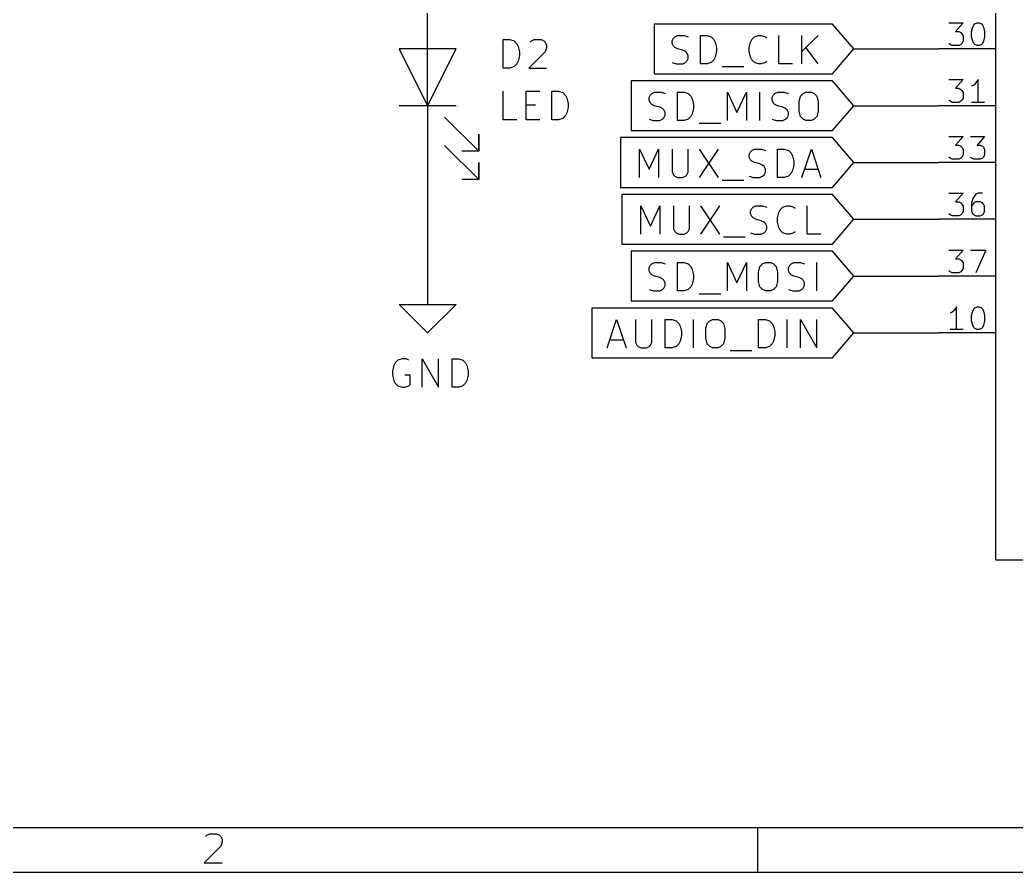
# Model space of a CAD drawing. Extents: x 0.4 to 16.1, y -11.3 to -0.4.
# Drawn here: x 3.032 to 4.786, y -11.299 to -9.799 of the extents above; entities that cross this region are included whole.
import ezdxf

# ---------------------------------------------------------------- set-up
doc = ezdxf.new("R2010")
doc.units = 0
doc.header["$MEASUREMENT"] = 0
for name, color, linetype in [('BLUE4', 5, 'CONTINUOUS'), ('BROWN2', 54, 'CONTINUOUS'), ('MAGENTA2', 6, 'CONTINUOUS'), ('MAGENTA3', 221, 'CONTINUOUS')]:
    doc.layers.add(name, color=color, linetype=linetype)

msp = doc.modelspace()

# ---------------------------------------------------------------- linework, layer by layer
at = {"layer": 'BLUE4', "linetype": 'CONTINUOUS'}
for p, q in [((4.66762, -9.80409), (4.69238, -9.80409)), ((4.69238, -9.80409), (4.67905, -9.81933)), ((4.70762, -9.81933), (4.70952, -9.81171)), ((4.70952, -9.81171), (4.71143, -9.8079)), ((4.71143, -9.8079), (4.71333, -9.806)), ((4.71333, -9.806), (4.71714, -9.80409)), ((4.71714, -9.80409), (4.72095, -9.80409)), ((4.72095, -9.80409), (4.72476, -9.806)), ((4.72476, -9.806), (4.72667, -9.8079)), ((4.72667, -9.8079), (4.72857, -9.81171)), ((4.72857, -9.81171), (4.73047, -9.81933)), ((4.67905, -9.81933), (4.68476, -9.81933)), ((4.68476, -9.81933), (4.68857, -9.82124)), ((4.68857, -9.82124), (4.69047, -9.82314)), ((4.69047, -9.82314), (4.69238, -9.82695)), ((4.69238, -9.83647), (4.69047, -9.84028)), ((4.69238, -9.82695), (4.69238, -9.83647)), ((4.70762, -9.82885), (4.70762, -9.81933)), ((4.70952, -9.83647), (4.70762, -9.82885)), ((4.71143, -9.84028), (4.70952, -9.83647)), ((4.72857, -9.83647), (4.72667, -9.84028)), ((4.73047, -9.82885), (4.72857, -9.83647)), ((4.73047, -9.81933), (4.73047, -9.82885)), ((4.66952, -9.84219), (4.66762, -9.84028)), ((4.67333, -9.84409), (4.66952, -9.84219)), ((4.68476, -9.84409), (4.67333, -9.84409)), ((4.68857, -9.84219), (4.68476, -9.84409)), ((4.69047, -9.84028), (4.68857, -9.84219)), ((4.71333, -9.84219), (4.71143, -9.84028)), ((4.71714, -9.84409), (4.71333, -9.84219)), ((4.72095, -9.84409), (4.71714, -9.84409)), ((4.72476, -9.84219), (4.72095, -9.84409)), ((4.72667, -9.84028), (4.72476, -9.84219)), ((4.66762, -9.90409), (4.69238, -9.90409)), ((4.69238, -9.90409), (4.67905, -9.91933)), ((4.71905, -9.90409), (4.71524, -9.90981)), ((4.71905, -9.94409), (4.71905, -9.90409)), ((4.67905, -9.91933), (4.68476, -9.91933)), ((4.68476, -9.91933), (4.68857, -9.92124)), ((4.68857, -9.92124), (4.69047, -9.92314)), ((4.69047, -9.92314), (4.69238, -9.92695)), ((4.71143, -9.91362), (4.70762, -9.91552)), ((4.71524, -9.90981), (4.71143, -9.91362)), ((4.66952, -9.94219), (4.66762, -9.94028)), ((4.69047, -9.94028), (4.68857, -9.94219)), ((4.69238, -9.93647), (4.69047, -9.94028)), ((4.69238, -9.92695), (4.69238, -9.93647)), ((4.67333, -9.94409), (4.66952, -9.94219)), ((4.68476, -9.94409), (4.67333, -9.94409)), ((4.68857, -9.94219), (4.68476, -9.94409)), ((4.73047, -9.94409), (4.70762, -9.94409)), ((4.66762, -10.0041), (4.69238, -10.0041)), ((4.69238, -10.0041), (4.67905, -10.0193)), ((4.70571, -10.0041), (4.73047, -10.0041)), ((4.73047, -10.0041), (4.71714, -10.0193)), ((4.67905, -10.0193), (4.68476, -10.0193)), ((4.68476, -10.0193), (4.68857, -10.0212)), ((4.68857, -10.0212), (4.69047, -10.0231)), ((4.69047, -10.0231), (4.69238, -10.0269)), ((4.69238, -10.0269), (4.69238, -10.0365)), ((4.71714, -10.0193), (4.72285, -10.0193)), ((4.72285, -10.0193), (4.72667, -10.0212)), ((4.72667, -10.0212), (4.72857, -10.0231)), ((4.72857, -10.0231), (4.73047, -10.0269)), ((4.73047, -10.0269), (4.73047, -10.0365)), ((4.66952, -10.0422), (4.66762, -10.0403)), ((4.67333, -10.0441), (4.66952, -10.0422)), ((4.68476, -10.0441), (4.67333, -10.0441)), ((4.68857, -10.0422), (4.68476, -10.0441)), ((4.69047, -10.0403), (4.68857, -10.0422)), ((4.69238, -10.0365), (4.69047, -10.0403)), ((4.70762, -10.0422), (4.70571, -10.0403)), ((4.71143, -10.0441), (4.70762, -10.0422)), ((4.72285, -10.0441), (4.71143, -10.0441)), ((4.72667, -10.0422), (4.72285, -10.0441)), ((4.72857, -10.0403), (4.72667, -10.0422)), ((4.73047, -10.0365), (4.72857, -10.0403)), ((4.66762, -10.1041), (4.69238, -10.1041)), ((4.69238, -10.1041), (4.67905, -10.1193)), ((4.70952, -10.1136), (4.70762, -10.1212)), ((4.71333, -10.1079), (4.70952, -10.1136)), ((4.71524, -10.106), (4.71333, -10.1079)), ((4.71905, -10.1041), (4.71524, -10.106)), ((4.72667, -10.1041), (4.71905, -10.1041)), ((4.67905, -10.1193), (4.68476, -10.1193)), ((4.68476, -10.1193), (4.68857, -10.1212)), ((4.68857, -10.1212), (4.69047, -10.1231)), ((4.69047, -10.1231), (4.69238, -10.1269)), ((4.69238, -10.1269), (4.69238, -10.1365)), ((4.70762, -10.1212), (4.70762, -10.1365)), ((4.70952, -10.1231), (4.70762, -10.1269)), ((4.71143, -10.1212), (4.70952, -10.1231)), ((4.71524, -10.1193), (4.71143, -10.1212)), ((4.72285, -10.1193), (4.71524, -10.1193)), ((4.72667, -10.1212), (4.72285, -10.1193)), ((4.72857, -10.1231), (4.72667, -10.1212)), ((4.73047, -10.1269), (4.72857, -10.1231)), ((4.73047, -10.1365), (4.73047, -10.1269)), ((4.66952, -10.1422), (4.66762, -10.1403)), ((4.67333, -10.1441), (4.66952, -10.1422)), ((4.68476, -10.1441), (4.67333, -10.1441)), ((4.68857, -10.1422), (4.68476, -10.1441)), ((4.69047, -10.1403), (4.68857, -10.1422)), ((4.69238, -10.1365), (4.69047, -10.1403)), ((4.70762, -10.1365), (4.70952, -10.1403)), ((4.70952, -10.1403), (4.71143, -10.1422)), ((4.71143, -10.1422), (4.71524, -10.1441)), ((4.71524, -10.1441), (4.72285, -10.1441)), ((4.72285, -10.1441), (4.72667, -10.1422)), ((4.72667, -10.1422), (4.72857, -10.1403)), ((4.72857, -10.1403), (4.73047, -10.1365)), ((4.66762, -10.2041), (4.69238, -10.2041)), ((4.69238, -10.2041), (4.67905, -10.2193)), ((4.70571, -10.2041), (4.73238, -10.2041)), ((4.73238, -10.2041), (4.71524, -10.2441)), ((4.67905, -10.2193), (4.68476, -10.2193)), ((4.68476, -10.2193), (4.68857, -10.2212)), ((4.68857, -10.2212), (4.69047, -10.2231)), ((4.69047, -10.2231), (4.69238, -10.2269)), ((4.69238, -10.2365), (4.69047, -10.2403)), ((4.69238, -10.2269), (4.69238, -10.2365)), ((4.66952, -10.2422), (4.66762, -10.2403)), ((4.67333, -10.2441), (4.66952, -10.2422)), ((4.68476, -10.2441), (4.67333, -10.2441)), ((4.68857, -10.2422), (4.68476, -10.2441)), ((4.69047, -10.2403), (4.68857, -10.2422)), ((4.67714, -10.3098), (4.67333, -10.3136)), ((4.68095, -10.3041), (4.67714, -10.3098)), ((4.68095, -10.3441), (4.68095, -10.3041)), ((4.70952, -10.3117), (4.71143, -10.3079)), ((4.71143, -10.3079), (4.71333, -10.306)), ((4.71333, -10.306), (4.71714, -10.3041)), ((4.71714, -10.3041), (4.72095, -10.3041)), ((4.72095, -10.3041), (4.72476, -10.306)), ((4.72476, -10.306), (4.72667, -10.3079)), ((4.72667, -10.3079), (4.72857, -10.3117)), ((4.67333, -10.3136), (4.66952, -10.3155)), ((4.70762, -10.3193), (4.70952, -10.3117)), ((4.70762, -10.3289), (4.70762, -10.3193)), ((4.72857, -10.3117), (4.73047, -10.3193)), ((4.73047, -10.3193), (4.73047, -10.3289)), ((4.69238, -10.3441), (4.66952, -10.3441)), ((4.70952, -10.3365), (4.70762, -10.3289)), ((4.71143, -10.3403), (4.70952, -10.3365)), ((4.71333, -10.3422), (4.71143, -10.3403)), ((4.71714, -10.3441), (4.71333, -10.3422)), ((4.72095, -10.3441), (4.71714, -10.3441)), ((4.72476, -10.3422), (4.72095, -10.3441)), ((4.72667, -10.3403), (4.72476, -10.3422)), ((4.72857, -10.3365), (4.72667, -10.3403)), ((4.73047, -10.3289), (4.72857, -10.3365))]:
    msp.add_line(p, q, dxfattribs=at)
at = {"layer": 'BROWN2', "linetype": 'CONTINUOUS'}
for p, q in [((4.75, -10.75), (4.75, -8.35)), ((3.75, -9.85), (3.75, -9.75)), ((4.4625, -9.80624), (4.1488, -9.80624)), ((4.1488, -9.80624), (4.1488, -9.85)), ((4.5, -9.85), (4.4625, -9.80624)), ((4.1802, -9.83572), (4.18259, -9.83095)), ((4.1802, -9.84048), (4.1802, -9.83572)), ((4.18259, -9.83095), (4.18497, -9.82857)), ((4.18497, -9.82857), (4.18973, -9.82619)), ((4.18973, -9.82619), (4.20163, -9.82619)), ((4.20163, -9.82619), (4.20878, -9.82857)), ((4.2302, -9.87619), (4.2302, -9.82619)), ((4.2302, -9.82619), (4.24211, -9.82619)), ((4.24211, -9.82619), (4.24925, -9.82857)), ((4.24925, -9.82857), (4.25402, -9.83333)), ((4.25402, -9.83333), (4.2564, -9.8381)), ((4.3183, -9.8381), (4.32068, -9.83333)), ((4.32068, -9.83333), (4.32544, -9.82857)), ((4.32544, -9.82857), (4.33259, -9.82619)), ((4.33259, -9.82619), (4.33735, -9.82619)), ((4.33735, -9.82619), (4.34449, -9.82857)), ((4.34449, -9.82857), (4.34687, -9.83095)), ((4.3683, -9.87619), (4.3683, -9.82619)), ((4.40878, -9.87619), (4.40878, -9.82619)), ((4.43735, -9.82619), (4.40878, -9.85476)), ((3.8, -9.85), (3.7, -9.85)), ((3.7, -9.85), (3.75, -9.95)), ((3.75, -9.95), (3.75, -9.85)), ((3.75, -9.95), (3.8, -9.85)), ((4.1488, -9.85), (4.1488, -9.89376)), ((4.18259, -9.84524), (4.1802, -9.84048)), ((4.18497, -9.84762), (4.18259, -9.84524)), ((4.18973, -9.85), (4.18497, -9.84762)), ((4.19925, -9.85238), (4.18973, -9.85)), ((4.20402, -9.85476), (4.19925, -9.85238)), ((4.2564, -9.8381), (4.25878, -9.84762)), ((4.25878, -9.84762), (4.25878, -9.85476)), ((4.31592, -9.84762), (4.3183, -9.8381)), ((4.31592, -9.85476), (4.31592, -9.84762)), ((4.43735, -9.87619), (4.41592, -9.84762)), ((4.4625, -9.89376), (4.5, -9.85)), ((4.75, -9.85), (4.65, -9.85)), ((4.2064, -9.85715), (4.20402, -9.85476)), ((4.20402, -9.87381), (4.2064, -9.87143)), ((4.20878, -9.86191), (4.2064, -9.85715)), ((4.2064, -9.87143), (4.20878, -9.86667)), ((4.20878, -9.86667), (4.20878, -9.86191)), ((4.25402, -9.86905), (4.24925, -9.87381)), ((4.2564, -9.86429), (4.25402, -9.86905)), ((4.25878, -9.85476), (4.2564, -9.86429)), ((4.3183, -9.86429), (4.31592, -9.85476)), ((4.32068, -9.86905), (4.3183, -9.86429)), ((4.32544, -9.87381), (4.32068, -9.86905)), ((4.34687, -9.87143), (4.34449, -9.87381)), ((4.1802, -9.87381), (4.18735, -9.87619)), ((4.18735, -9.87619), (4.19925, -9.87619)), ((4.19925, -9.87619), (4.20402, -9.87381)), ((4.24211, -9.87619), (4.2302, -9.87619)), ((4.24925, -9.87381), (4.24211, -9.87619)), ((4.2683, -9.88095), (4.3064, -9.88095)), ((4.33259, -9.87619), (4.32544, -9.87381)), ((4.33735, -9.87619), (4.33259, -9.87619)), ((4.34449, -9.87381), (4.33735, -9.87619)), ((4.39211, -9.87619), (4.3683, -9.87619)), ((4.4625, -9.90624), (4.10832, -9.90624)), ((4.10832, -9.90624), (4.10832, -9.95)), ((4.1488, -9.89376), (4.4625, -9.89376)), ((4.5, -9.95), (4.4625, -9.90624)), ((4.13973, -9.93572), (4.14211, -9.93095)), ((4.13973, -9.94048), (4.13973, -9.93572)), ((4.14211, -9.94524), (4.13973, -9.94048)), ((4.14211, -9.93095), (4.14449, -9.92857)), ((4.14449, -9.92857), (4.14925, -9.92619)), ((4.14925, -9.92619), (4.16116, -9.92619)), ((4.16116, -9.92619), (4.1683, -9.92857)), ((4.18973, -9.97619), (4.18973, -9.92619)), ((4.18973, -9.92619), (4.20163, -9.92619)), ((4.20163, -9.92619), (4.20878, -9.92857)), ((4.20878, -9.92857), (4.21354, -9.93333)), ((4.21354, -9.93333), (4.21592, -9.9381)), ((4.21592, -9.9381), (4.2183, -9.94762)), ((4.27782, -9.97619), (4.27782, -9.92619)), ((4.27782, -9.92619), (4.29449, -9.96191)), ((4.29449, -9.96191), (4.31116, -9.92619)), ((4.31116, -9.92619), (4.31116, -9.97619)), ((4.33497, -9.97619), (4.33497, -9.92619)), ((4.3564, -9.93572), (4.35878, -9.93095)), ((4.3564, -9.94048), (4.3564, -9.93572)), ((4.35878, -9.94524), (4.3564, -9.94048)), ((4.35878, -9.93095), (4.36116, -9.92857)), ((4.36116, -9.92857), (4.36592, -9.92619)), ((4.36592, -9.92619), (4.37782, -9.92619)), ((4.37782, -9.92619), (4.38497, -9.92857)), ((4.40402, -9.94286), (4.4064, -9.93333)), ((4.4064, -9.93333), (4.41116, -9.92857)), ((4.41116, -9.92857), (4.41592, -9.92619)), ((4.41592, -9.92619), (4.42544, -9.92619)), ((4.42544, -9.92619), (4.4302, -9.92857)), ((4.4302, -9.92857), (4.43497, -9.93333)), ((4.43497, -9.93333), (4.43735, -9.94286)), ((3.8, -9.95), (3.7, -9.95)), ((3.75, -9.95), (3.75, -10.05)), ((4.10832, -9.95), (4.10832, -9.99376)), ((4.14449, -9.94762), (4.14211, -9.94524)), ((4.14925, -9.95), (4.14449, -9.94762)), ((4.15878, -9.95238), (4.14925, -9.95)), ((4.16354, -9.95476), (4.15878, -9.95238)), ((4.16592, -9.95715), (4.16354, -9.95476)), ((4.1683, -9.96191), (4.16592, -9.95715)), ((4.2183, -9.95476), (4.21592, -9.96429)), ((4.2183, -9.94762), (4.2183, -9.95476)), ((4.36116, -9.94762), (4.35878, -9.94524)), ((4.36592, -9.95), (4.36116, -9.94762)), ((4.37544, -9.95238), (4.36592, -9.95)), ((4.3802, -9.95476), (4.37544, -9.95238)), ((4.38259, -9.95715), (4.3802, -9.95476)), ((4.38497, -9.96191), (4.38259, -9.95715)), ((4.40402, -9.95952), (4.40402, -9.94286)), ((4.43735, -9.94286), (4.43735, -9.95952)), ((4.4625, -9.99376), (4.5, -9.95)), ((4.75, -9.95), (4.65, -9.95)), ((3.78, -9.97), (3.84, -10.03)), ((4.13973, -9.97381), (4.14687, -9.97619)), ((4.14687, -9.97619), (4.15878, -9.97619)), ((4.15878, -9.97619), (4.16354, -9.97381)), ((4.16354, -9.97381), (4.16592, -9.97143)), ((4.16592, -9.97143), (4.1683, -9.96667)), ((4.1683, -9.96667), (4.1683, -9.96191)), ((4.20163, -9.97619), (4.18973, -9.97619)), ((4.20878, -9.97381), (4.20163, -9.97619)), ((4.21354, -9.96905), (4.20878, -9.97381)), ((4.21592, -9.96429), (4.21354, -9.96905)), ((4.3564, -9.97381), (4.36354, -9.97619)), ((4.36354, -9.97619), (4.37544, -9.97619)), ((4.37544, -9.97619), (4.3802, -9.97381)), ((4.3802, -9.97381), (4.38259, -9.97143)), ((4.38259, -9.97143), (4.38497, -9.96667)), ((4.38497, -9.96667), (4.38497, -9.96191)), ((4.4064, -9.96905), (4.40402, -9.95952)), ((4.41116, -9.97381), (4.4064, -9.96905)), ((4.41592, -9.97619), (4.41116, -9.97381)), ((4.42544, -9.97619), (4.41592, -9.97619)), ((4.4302, -9.97381), (4.42544, -9.97619)), ((4.43497, -9.96905), (4.4302, -9.97381)), ((4.43735, -9.95952), (4.43497, -9.96905)), ((4.10832, -9.99376), (4.4625, -9.99376)), ((4.22782, -9.98095), (4.26592, -9.98095)), ((3.84, -10.03), (3.84, -10)), ((3.84, -10), (3.84, -10.03)), ((4.4625, -10.0062), (4.08927, -10.0062)), ((4.08927, -10.0062), (4.08927, -10.05)), ((4.5, -10.05), (4.4625, -10.0062)), ((3.78, -10.02), (3.84, -10.08)), ((4.12306, -10.0762), (4.12306, -10.0262)), ((4.12306, -10.0262), (4.13973, -10.0619)), ((4.13973, -10.0619), (4.1564, -10.0262)), ((4.1564, -10.0262), (4.1564, -10.0762)), ((4.1802, -10.0262), (4.1802, -10.0667)), ((4.20878, -10.0667), (4.20878, -10.0262)), ((4.22782, -10.0262), (4.26116, -10.0762)), ((4.26116, -10.0262), (4.22782, -10.0762)), ((4.3183, -10.031), (4.32068, -10.0286)), ((4.32068, -10.0286), (4.32544, -10.0262)), ((4.32544, -10.0262), (4.33735, -10.0262)), ((4.33735, -10.0262), (4.34449, -10.0286)), ((4.36592, -10.0762), (4.36592, -10.0262)), ((4.36592, -10.0262), (4.37782, -10.0262)), ((4.37782, -10.0262), (4.38497, -10.0286)), ((4.38497, -10.0286), (4.38973, -10.0333)), ((4.40878, -10.0762), (4.42544, -10.0262)), ((4.42544, -10.0262), (4.44211, -10.0762)), ((3.84, -10.03), (3.81, -10.03)), ((4.31592, -10.0357), (4.3183, -10.031)), ((4.31592, -10.0405), (4.31592, -10.0357)), ((4.3183, -10.0452), (4.31592, -10.0405)), ((4.32068, -10.0476), (4.3183, -10.0452)), ((4.38973, -10.0333), (4.39211, -10.0381)), ((4.39211, -10.0381), (4.39449, -10.0476)), ((3.84, -10.08), (3.84, -10.05)), ((3.84, -10.05), (3.84, -10.08)), ((4.08927, -10.05), (4.08927, -10.0938)), ((4.32544, -10.05), (4.32068, -10.0476)), ((4.33497, -10.0524), (4.32544, -10.05)), ((4.33973, -10.0548), (4.33497, -10.0524)), ((4.34211, -10.0571), (4.33973, -10.0548)), ((4.34449, -10.0619), (4.34211, -10.0571)), ((4.34449, -10.0667), (4.34449, -10.0619)), ((4.39211, -10.0643), (4.38973, -10.069)), ((4.39449, -10.0548), (4.39211, -10.0643)), ((4.39449, -10.0476), (4.39449, -10.0548)), ((4.41354, -10.0619), (4.43735, -10.0619)), ((4.4625, -10.0938), (4.5, -10.05)), ((4.75, -10.05), (4.65, -10.05)), ((3.84, -10.08), (3.81, -10.08)), ((4.1802, -10.0667), (4.18259, -10.0714)), ((4.18259, -10.0714), (4.18497, -10.0738)), ((4.18497, -10.0738), (4.18973, -10.0762)), ((4.18973, -10.0762), (4.19925, -10.0762)), ((4.19925, -10.0762), (4.20402, -10.0738)), ((4.20402, -10.0738), (4.2064, -10.0714)), ((4.2064, -10.0714), (4.20878, -10.0667)), ((4.2683, -10.081), (4.3064, -10.081)), ((4.31592, -10.0738), (4.32306, -10.0762)), ((4.32306, -10.0762), (4.33497, -10.0762)), ((4.33497, -10.0762), (4.33973, -10.0738)), ((4.33973, -10.0738), (4.34211, -10.0714)), ((4.34211, -10.0714), (4.34449, -10.0667)), ((4.37782, -10.0762), (4.36592, -10.0762)), ((4.38497, -10.0738), (4.37782, -10.0762)), ((4.38973, -10.069), (4.38497, -10.0738)), ((4.08927, -10.0938), (4.4625, -10.0938)), ((4.4625, -10.1062), (4.09165, -10.1062)), ((4.09165, -10.1062), (4.09165, -10.15)), ((4.5, -10.15), (4.4625, -10.1062)), ((4.12544, -10.1762), (4.12544, -10.1262)), ((4.12544, -10.1262), (4.14211, -10.1619)), ((4.14211, -10.1619), (4.15878, -10.1262)), ((4.15878, -10.1262), (4.15878, -10.1762)), ((4.18259, -10.1262), (4.18259, -10.1667)), ((4.21116, -10.1667), (4.21116, -10.1262)), ((4.2302, -10.1262), (4.26354, -10.1762)), ((4.26354, -10.1262), (4.2302, -10.1762)), ((4.3183, -10.1357), (4.32068, -10.131)), ((4.32068, -10.131), (4.32306, -10.1286)), ((4.32306, -10.1286), (4.32782, -10.1262)), ((4.32782, -10.1262), (4.33973, -10.1262)), ((4.33973, -10.1262), (4.34687, -10.1286)), ((4.3683, -10.1381), (4.37068, -10.1333)), ((4.37068, -10.1333), (4.37544, -10.1286)), ((4.37544, -10.1286), (4.38259, -10.1262)), ((4.38259, -10.1262), (4.38735, -10.1262)), ((4.38735, -10.1262), (4.39449, -10.1286)), ((4.39449, -10.1286), (4.39687, -10.131)), ((4.4183, -10.1762), (4.4183, -10.1262)), ((4.09165, -10.15), (4.09165, -10.1938)), ((4.3183, -10.1405), (4.3183, -10.1357)), ((4.32068, -10.1452), (4.3183, -10.1405)), ((4.32306, -10.1476), (4.32068, -10.1452)), ((4.32782, -10.15), (4.32306, -10.1476)), ((4.33735, -10.1524), (4.32782, -10.15)), ((4.36592, -10.1476), (4.3683, -10.1381)), ((4.36592, -10.1548), (4.36592, -10.1476)), ((4.4625, -10.1938), (4.5, -10.15)), ((4.75, -10.15), (4.65, -10.15)), ((4.18259, -10.1667), (4.18497, -10.1714)), ((4.20878, -10.1714), (4.21116, -10.1667)), ((4.34211, -10.1548), (4.33735, -10.1524)), ((4.34449, -10.1571), (4.34211, -10.1548)), ((4.34687, -10.1619), (4.34449, -10.1571)), ((4.34449, -10.1714), (4.34687, -10.1667)), ((4.34687, -10.1667), (4.34687, -10.1619)), ((4.3683, -10.1643), (4.36592, -10.1548)), ((4.37068, -10.169), (4.3683, -10.1643)), ((4.37544, -10.1738), (4.37068, -10.169)), ((4.18497, -10.1714), (4.18735, -10.1738)), ((4.18735, -10.1738), (4.19211, -10.1762)), ((4.19211, -10.1762), (4.20163, -10.1762)), ((4.20163, -10.1762), (4.2064, -10.1738)), ((4.2064, -10.1738), (4.20878, -10.1714)), ((4.27068, -10.181), (4.30878, -10.181)), ((4.3183, -10.1738), (4.32544, -10.1762)), ((4.32544, -10.1762), (4.33735, -10.1762)), ((4.33735, -10.1762), (4.34211, -10.1738)), ((4.34211, -10.1738), (4.34449, -10.1714)), ((4.38259, -10.1762), (4.37544, -10.1738)), ((4.38735, -10.1762), (4.38259, -10.1762)), ((4.39449, -10.1738), (4.38735, -10.1762)), ((4.39687, -10.1714), (4.39449, -10.1738)), ((4.44211, -10.1762), (4.4183, -10.1762)), ((4.09165, -10.1938), (4.4625, -10.1938)), ((4.4625, -10.2062), (4.10832, -10.2062)), ((4.10832, -10.2062), (4.10832, -10.25)), ((4.5, -10.25), (4.4625, -10.2062)), ((4.13973, -10.2357), (4.14211, -10.231)), ((4.13973, -10.2405), (4.13973, -10.2357)), ((4.14211, -10.231), (4.14449, -10.2286)), ((4.14449, -10.2286), (4.14925, -10.2262)), ((4.14925, -10.2262), (4.16116, -10.2262)), ((4.16116, -10.2262), (4.1683, -10.2286)), ((4.18973, -10.2762), (4.18973, -10.2262)), ((4.18973, -10.2262), (4.20163, -10.2262)), ((4.20163, -10.2262), (4.20878, -10.2286)), ((4.20878, -10.2286), (4.21354, -10.2333)), ((4.21354, -10.2333), (4.21592, -10.2381)), ((4.21592, -10.2381), (4.2183, -10.2476)), ((4.27782, -10.2762), (4.27782, -10.2262)), ((4.27782, -10.2262), (4.29449, -10.2619)), ((4.29449, -10.2619), (4.31116, -10.2262)), ((4.31116, -10.2262), (4.31116, -10.2762)), ((4.33259, -10.2429), (4.33497, -10.2333)), ((4.33497, -10.2333), (4.33973, -10.2286)), ((4.33973, -10.2286), (4.34449, -10.2262)), ((4.34449, -10.2262), (4.35402, -10.2262)), ((4.35402, -10.2262), (4.35878, -10.2286)), ((4.35878, -10.2286), (4.36354, -10.2333)), ((4.36354, -10.2333), (4.36592, -10.2429)), ((4.38497, -10.2357), (4.38735, -10.231)), ((4.38497, -10.2405), (4.38497, -10.2357)), ((4.38735, -10.231), (4.38973, -10.2286)), ((4.38973, -10.2286), (4.39449, -10.2262)), ((4.39449, -10.2262), (4.4064, -10.2262)), ((4.4064, -10.2262), (4.41354, -10.2286)), ((4.43497, -10.2762), (4.43497, -10.2262)), ((3.75, -10.25), (3.75, -10.3)), ((4.10832, -10.25), (4.10832, -10.2938)), ((4.14211, -10.2452), (4.13973, -10.2405)), ((4.14449, -10.2476), (4.14211, -10.2452)), ((4.14925, -10.25), (4.14449, -10.2476)), ((4.15878, -10.2524), (4.14925, -10.25)), ((4.16354, -10.2548), (4.15878, -10.2524)), ((4.16592, -10.2571), (4.16354, -10.2548)), ((4.1683, -10.2619), (4.16592, -10.2571)), ((4.2183, -10.2548), (4.21592, -10.2643)), ((4.2183, -10.2476), (4.2183, -10.2548)), ((4.33259, -10.2595), (4.33259, -10.2429)), ((4.36592, -10.2429), (4.36592, -10.2595)), ((4.38735, -10.2452), (4.38497, -10.2405)), ((4.38973, -10.2476), (4.38735, -10.2452)), ((4.39449, -10.25), (4.38973, -10.2476)), ((4.40402, -10.2524), (4.39449, -10.25)), ((4.40878, -10.2548), (4.40402, -10.2524)), ((4.41116, -10.2571), (4.40878, -10.2548)), ((4.41354, -10.2619), (4.41116, -10.2571)), ((4.4625, -10.2938), (4.5, -10.25)), ((4.75, -10.25), (4.65, -10.25)), ((4.13973, -10.2738), (4.14687, -10.2762)), ((4.15878, -10.2762), (4.16354, -10.2738)), ((4.16354, -10.2738), (4.16592, -10.2714)), ((4.16592, -10.2714), (4.1683, -10.2667)), ((4.1683, -10.2667), (4.1683, -10.2619)), ((4.20878, -10.2738), (4.20163, -10.2762)), ((4.21354, -10.269), (4.20878, -10.2738)), ((4.21592, -10.2643), (4.21354, -10.269)), ((4.33497, -10.269), (4.33259, -10.2595)), ((4.33973, -10.2738), (4.33497, -10.269)), ((4.34449, -10.2762), (4.33973, -10.2738)), ((4.35878, -10.2738), (4.35402, -10.2762)), ((4.36354, -10.269), (4.35878, -10.2738)), ((4.36592, -10.2595), (4.36354, -10.269)), ((4.38497, -10.2738), (4.39211, -10.2762)), ((4.40402, -10.2762), (4.40878, -10.2738)), ((4.40878, -10.2738), (4.41116, -10.2714)), ((4.41116, -10.2714), (4.41354, -10.2667)), ((4.41354, -10.2667), (4.41354, -10.2619)), ((4.14687, -10.2762), (4.15878, -10.2762)), ((4.20163, -10.2762), (4.18973, -10.2762)), ((4.22782, -10.281), (4.26592, -10.281)), ((4.35402, -10.2762), (4.34449, -10.2762)), ((4.39211, -10.2762), (4.40402, -10.2762)), ((3.75, -10.35), (3.7, -10.3)), ((3.7, -10.3), (3.75, -10.3)), ((3.75, -10.3), (3.8, -10.3)), ((3.8, -10.3), (3.75, -10.35)), ((4.4625, -10.3062), (4.03927, -10.3062)), ((4.03927, -10.3062), (4.03927, -10.35)), ((4.10832, -10.2938), (4.4625, -10.2938)), ((4.5, -10.35), (4.4625, -10.3062)), ((4.06592, -10.3762), (4.08259, -10.3262)), ((4.08259, -10.3262), (4.09925, -10.3762)), ((4.11592, -10.3262), (4.11592, -10.3667)), ((4.14449, -10.3667), (4.14449, -10.3262)), ((4.1683, -10.3762), (4.1683, -10.3262)), ((4.1683, -10.3262), (4.1802, -10.3262)), ((4.1802, -10.3262), (4.18735, -10.3286)), ((4.2183, -10.3762), (4.2183, -10.3262)), ((4.24687, -10.3286), (4.25163, -10.3262)), ((4.25163, -10.3262), (4.26116, -10.3262)), ((4.26116, -10.3262), (4.26592, -10.3286)), ((4.33259, -10.3762), (4.33259, -10.3262)), ((4.33259, -10.3262), (4.34449, -10.3262)), ((4.34449, -10.3262), (4.35163, -10.3286)), ((4.38259, -10.3762), (4.38259, -10.3262)), ((4.4064, -10.3762), (4.4064, -10.3262)), ((4.4064, -10.3262), (4.43497, -10.3762)), ((4.43497, -10.3762), (4.43497, -10.3262)), ((4.18735, -10.3286), (4.19211, -10.3333)), ((4.19211, -10.3333), (4.19449, -10.3381)), ((4.19449, -10.3381), (4.19687, -10.3476)), ((4.23973, -10.3429), (4.24211, -10.3333)), ((4.23973, -10.3595), (4.23973, -10.3429)), ((4.24211, -10.3333), (4.24687, -10.3286)), ((4.26592, -10.3286), (4.27068, -10.3333)), ((4.27068, -10.3333), (4.27306, -10.3429)), ((4.27306, -10.3429), (4.27306, -10.3595)), ((4.35163, -10.3286), (4.3564, -10.3333)), ((4.3564, -10.3333), (4.35878, -10.3381)), ((4.35878, -10.3381), (4.36116, -10.3476)), ((4.03927, -10.35), (4.03927, -10.3938)), ((4.07068, -10.3619), (4.09449, -10.3619)), ((4.19687, -10.3548), (4.19449, -10.3643)), ((4.19687, -10.3476), (4.19687, -10.3548)), ((4.24211, -10.369), (4.23973, -10.3595)), ((4.27306, -10.3595), (4.27068, -10.369)), ((4.36116, -10.3548), (4.35878, -10.3643)), ((4.36116, -10.3476), (4.36116, -10.3548)), ((4.4625, -10.3938), (4.5, -10.35)), ((4.75, -10.35), (4.65, -10.35)), ((4.11592, -10.3667), (4.1183, -10.3714)), ((4.1183, -10.3714), (4.12068, -10.3738)), ((4.12068, -10.3738), (4.12544, -10.3762)), ((4.12544, -10.3762), (4.13497, -10.3762)), ((4.13497, -10.3762), (4.13973, -10.3738)), ((4.13973, -10.3738), (4.14211, -10.3714)), ((4.14211, -10.3714), (4.14449, -10.3667)), ((4.1802, -10.3762), (4.1683, -10.3762)), ((4.18735, -10.3738), (4.1802, -10.3762)), ((4.19211, -10.369), (4.18735, -10.3738)), ((4.19449, -10.3643), (4.19211, -10.369)), ((4.24687, -10.3738), (4.24211, -10.369)), ((4.25163, -10.3762), (4.24687, -10.3738)), ((4.26116, -10.3762), (4.25163, -10.3762)), ((4.26592, -10.3738), (4.26116, -10.3762)), ((4.27068, -10.369), (4.26592, -10.3738)), ((4.34449, -10.3762), (4.33259, -10.3762)), ((4.35163, -10.3738), (4.34449, -10.3762)), ((4.3564, -10.369), (4.35163, -10.3738)), ((4.35878, -10.3643), (4.3564, -10.369)), ((4.03927, -10.3938), (4.4625, -10.3938)), ((4.28259, -10.381), (4.32068, -10.381)), ((5.75, -10.75), (4.75, -10.75)), ((0.47244, -11.2206), (16.0626, -11.2206)), ((4.33071, -11.2206), (4.33071, -11.2993)), ((3.35916, -11.2368), (3.36159, -11.2343)), ((3.36159, -11.2343), (3.36647, -11.2319)), ((3.36647, -11.2319), (3.37865, -11.2319)), ((3.37865, -11.2319), (3.38353, -11.2343)), ((3.38353, -11.2343), (3.38596, -11.2368)), ((3.38596, -11.2368), (3.3884, -11.2416)), ((3.38596, -11.2538), (3.35672, -11.2831)), ((3.3884, -11.2465), (3.38596, -11.2538)), ((3.3884, -11.2416), (3.3884, -11.2465)), ((3.35672, -11.2831), (3.3884, -11.2831)), ((0.3937, -11.2993), (16.1413, -11.2993))]:
    msp.add_line(p, q, dxfattribs=at)
at = {"layer": 'MAGENTA2', "linetype": 'CONTINUOUS'}
for p, q in [((3.88303, -9.88361), (3.88303, -9.83361)), ((3.88303, -9.83361), (3.89493, -9.83361)), ((3.89493, -9.83361), (3.90207, -9.836)), ((3.90207, -9.836), (3.90683, -9.84076)), ((3.93065, -9.83837), (3.93303, -9.836)), ((3.93303, -9.836), (3.93779, -9.83361)), ((3.93779, -9.83361), (3.94969, -9.83361)), ((3.94969, -9.83361), (3.95446, -9.836)), ((3.95446, -9.836), (3.95683, -9.83837)), ((3.90683, -9.84076), (3.90922, -9.84552)), ((3.90922, -9.84552), (3.9116, -9.85504)), ((3.95683, -9.83837), (3.95922, -9.84314)), ((3.95922, -9.8479), (3.95683, -9.85504)), ((3.95922, -9.84314), (3.95922, -9.8479)), ((3.9116, -9.86219), (3.90922, -9.87171)), ((3.9116, -9.85504), (3.9116, -9.86219)), ((3.95683, -9.85504), (3.92826, -9.88361)), ((3.89493, -9.88361), (3.88303, -9.88361)), ((3.90207, -9.88123), (3.89493, -9.88361)), ((3.90683, -9.87647), (3.90207, -9.88123)), ((3.90922, -9.87171), (3.90683, -9.87647)), ((3.92826, -9.88361), (3.95922, -9.88361)), ((3.88303, -9.97461), (3.88303, -9.92461)), ((3.9235, -9.97461), (3.9235, -9.92461)), ((3.9235, -9.92461), (3.94731, -9.92461)), ((3.96874, -9.97461), (3.96874, -9.92461)), ((3.96874, -9.92461), (3.98065, -9.92461)), ((3.98065, -9.92461), (3.98779, -9.927)), ((3.98779, -9.927), (3.99255, -9.93176)), ((3.99255, -9.93176), (3.99493, -9.93652)), ((3.99493, -9.93652), (3.99731, -9.94604)), ((3.9235, -9.94842), (3.94017, -9.94842)), ((3.99731, -9.95319), (3.99493, -9.96271)), ((3.99731, -9.94604), (3.99731, -9.95319)), ((3.90683, -9.97461), (3.88303, -9.97461)), ((3.94731, -9.97461), (3.9235, -9.97461)), ((3.98065, -9.97461), (3.96874, -9.97461)), ((3.98779, -9.97223), (3.98065, -9.97461)), ((3.99255, -9.96747), (3.98779, -9.97223)), ((3.99493, -9.96271), (3.99255, -9.96747)), ((3.705, -10.3956), (3.69785, -10.398)), ((3.71214, -10.3956), (3.705, -10.3956)), ((3.7169, -10.398), (3.71214, -10.3956)), ((3.74071, -10.4456), (3.74071, -10.3956)), ((3.74071, -10.3956), (3.76928, -10.4456)), ((3.76928, -10.4456), (3.76928, -10.3956)), ((3.79309, -10.4456), (3.79309, -10.3956)), ((3.79309, -10.3956), (3.805, -10.3956)), ((3.805, -10.3956), (3.81214, -10.398)), ((3.69071, -10.4075), (3.68833, -10.417)), ((3.69309, -10.4028), (3.69071, -10.4075)), ((3.69785, -10.398), (3.69309, -10.4028)), ((3.81214, -10.398), (3.8169, -10.4028)), ((3.8169, -10.4028), (3.81928, -10.4075)), ((3.81928, -10.4075), (3.82167, -10.417)), ((3.68833, -10.417), (3.68833, -10.4242)), ((3.68833, -10.4242), (3.69071, -10.4337)), ((3.71928, -10.4242), (3.70976, -10.4242)), ((3.71928, -10.4409), (3.71928, -10.4242)), ((3.82167, -10.4242), (3.81928, -10.4337)), ((3.82167, -10.417), (3.82167, -10.4242)), ((3.69071, -10.4337), (3.69309, -10.4385)), ((3.69309, -10.4385), (3.69785, -10.4432)), ((3.69785, -10.4432), (3.705, -10.4456)), ((3.705, -10.4456), (3.70976, -10.4456)), ((3.70976, -10.4456), (3.7169, -10.4432)), ((3.7169, -10.4432), (3.71928, -10.4409)), ((3.805, -10.4456), (3.79309, -10.4456)), ((3.81214, -10.4432), (3.805, -10.4456)), ((3.8169, -10.4385), (3.81214, -10.4432)), ((3.81928, -10.4337), (3.8169, -10.4385))]:
    msp.add_line(p, q, dxfattribs=at)
at = {"layer": 'MAGENTA3', "linetype": 'CONTINUOUS'}
for p, q in [((4.5, -9.85), (4.65, -9.85)), ((4.5, -9.95), (4.65, -9.95)), ((3.75, -10.05), (3.75, -10.25)), ((4.5, -10.05), (4.65, -10.05)), ((4.5, -10.15), (4.65, -10.15)), ((4.5, -10.25), (4.65, -10.25)), ((4.5, -10.35), (4.65, -10.35))]:
    msp.add_line(p, q, dxfattribs=at)

doc.saveas('drawing.dxf')
